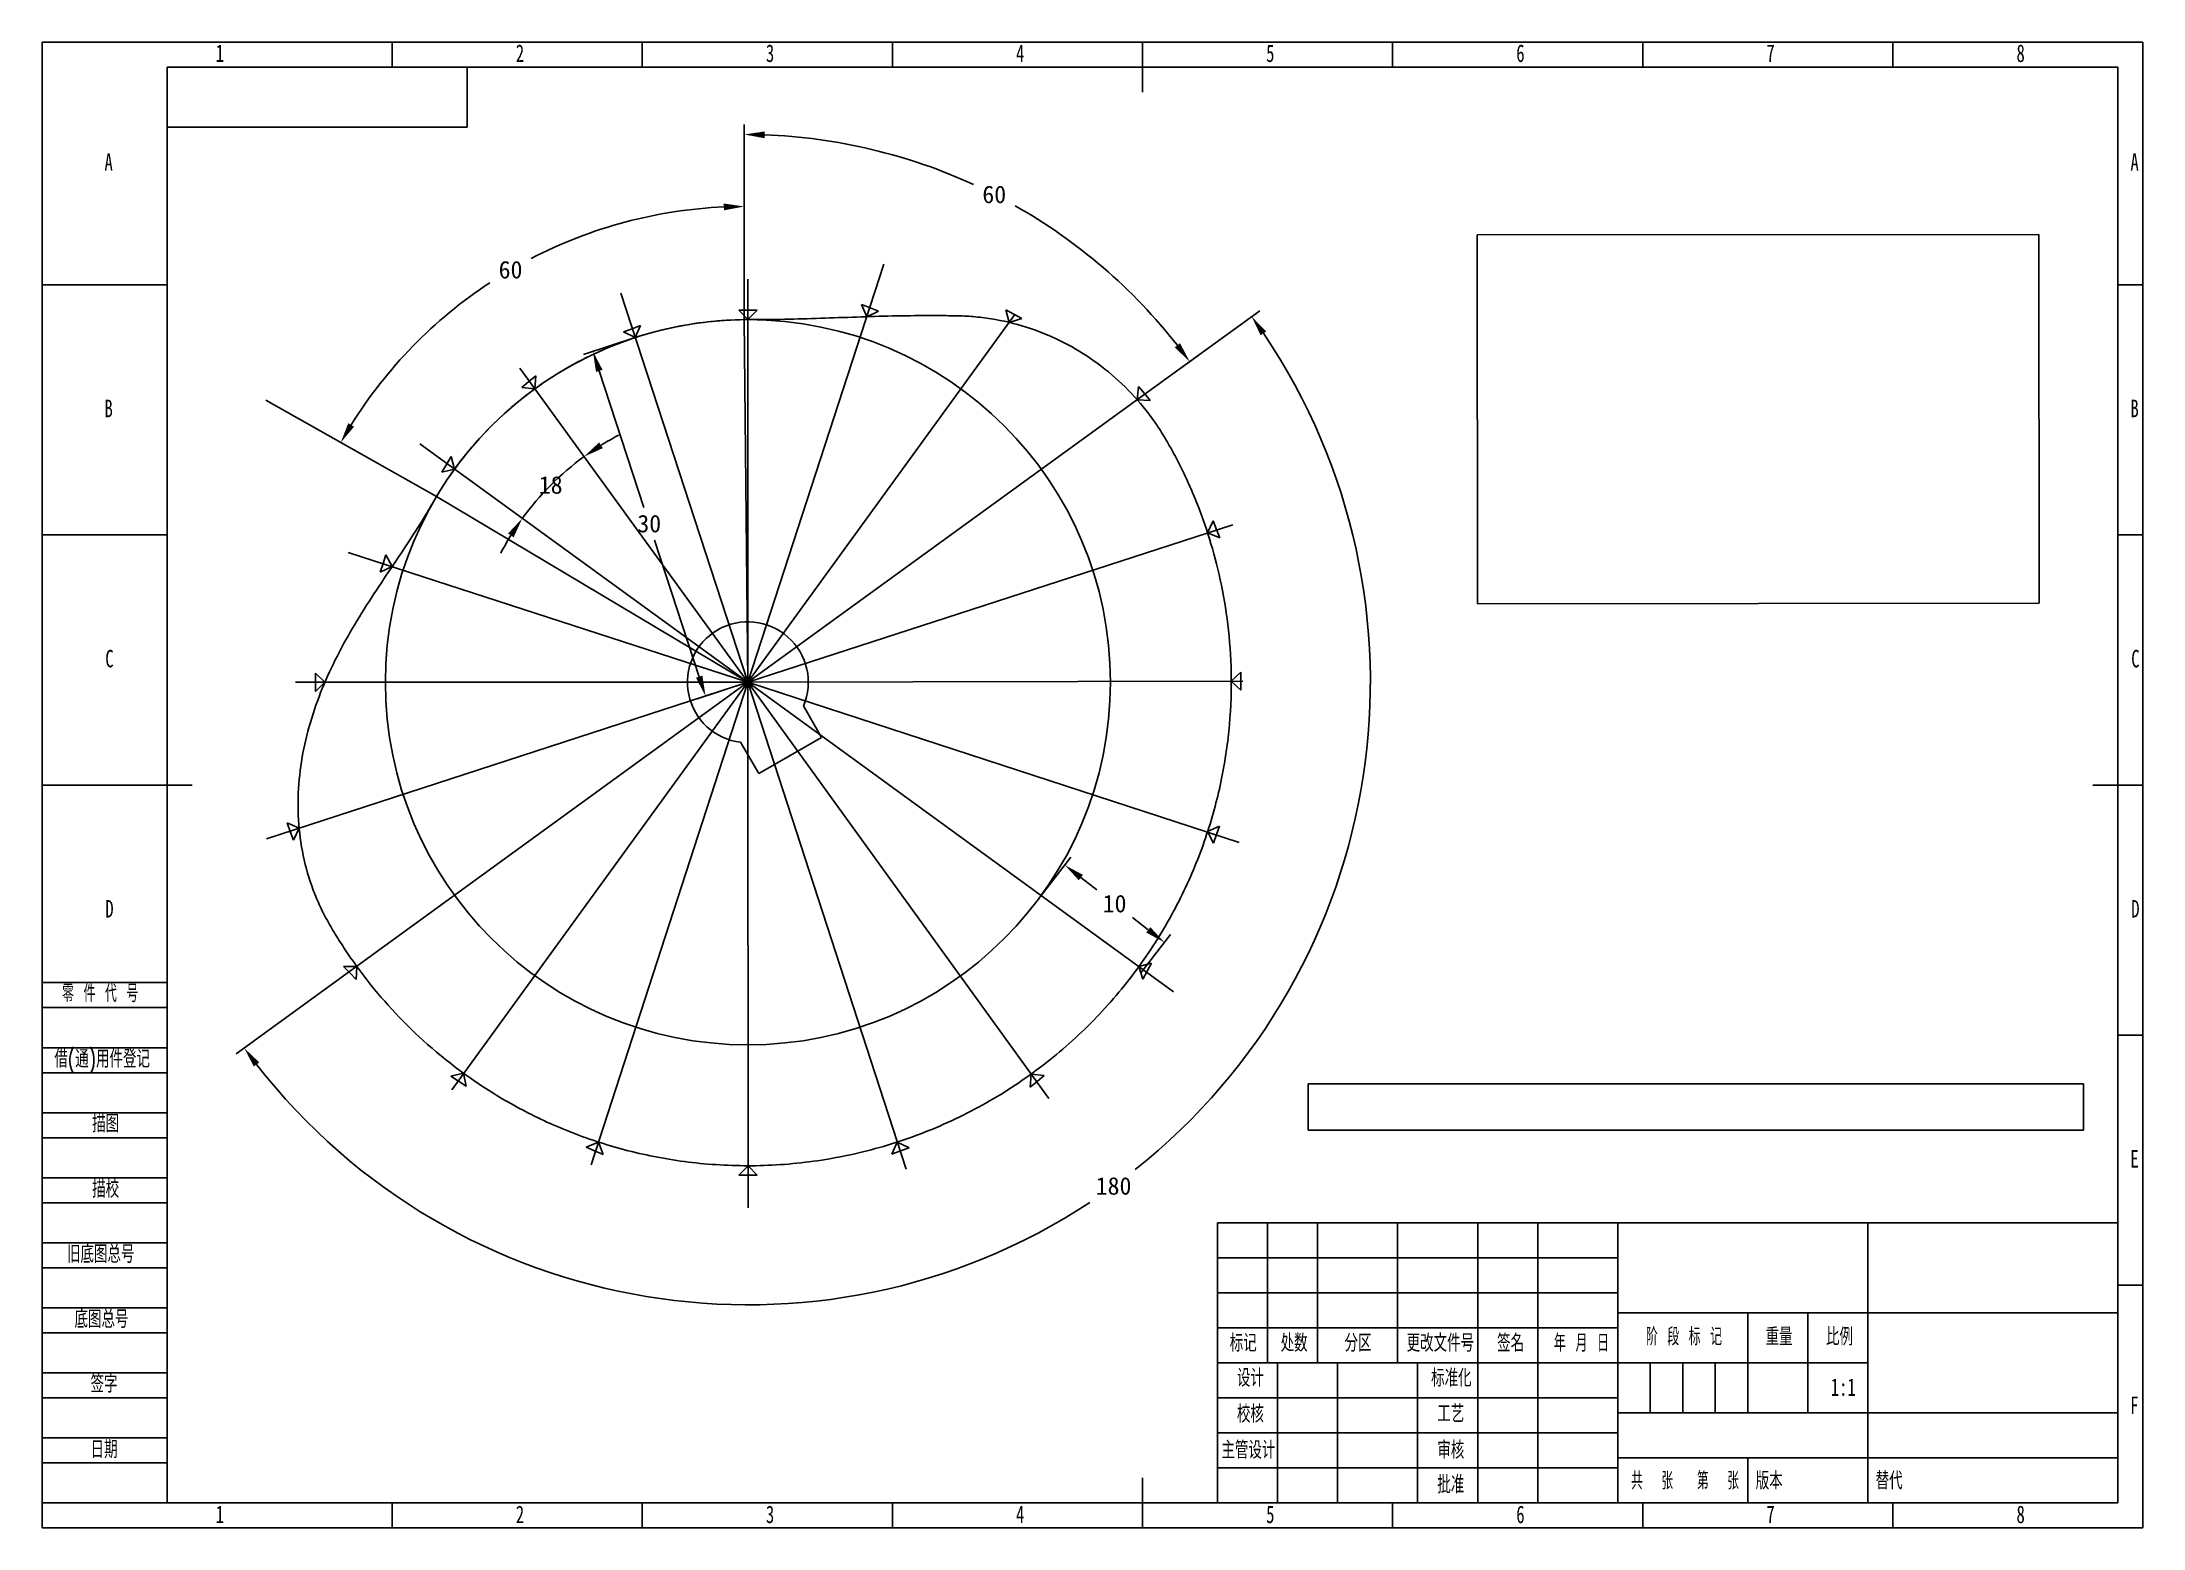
# Model space of a CAD drawing. Header units: millimetres. Extents: x 0 to 420, y 0 to 297.
import ezdxf

# ---------------------------------------------------------------- set-up
doc = ezdxf.new("R2010")
doc.units = ezdxf.units.MM
doc.header["$PDMODE"] = 35
doc.header["$PDSIZE"] = -1
for name, color, linetype in [('10', 7, 'Continuous'), ('5', 7, 'Continuous'), ('9', 7, 'Continuous'), ('SLD-0', 7, 'Continuous')]:
    doc.layers.add(name, color=color, linetype=linetype)
doc.styles.add('SLDTEXTSTYLE0', font='TXT', dxfattribs={"width": 0.7, "bigfont": 'bigfont'})
doc.styles.add('SLDTEXTSTYLE1', font='TXT', dxfattribs={"width": 0.62, "bigfont": 'bigfont'})
doc.styles.add('SLDTEXTSTYLE2', font='TXT', dxfattribs={"width": 0.614286, "bigfont": 'bigfont'})
doc.styles.add('SLDTEXTSTYLE3', font='TXT', dxfattribs={"width": 0.6, "bigfont": 'bigfont'})
doc.styles.add('SLDTEXTSTYLE4', font='TXT', dxfattribs={"width": 0.7})
doc.dimstyles.new('ISO-25', dxfattribs={"dimtxt": 2.5, "dimasz": 2.5, "dimexe": 1.25, "dimexo": 0.625, "dimtad": 1, "dimtxsty": 'Standard', "dimcen": 2.5, "dimadec": 0, "dimazin": 0, "dimtfac": 1, "dimtmove": 0, "dimatfit": 3, "dimfxl": 1, "dimarcsym": 0})
picture_1 = doc.add_image_def('image1.png', size_in_pixel=(1818, 108))
picture_2 = doc.add_image_def('image2.jpg', size_in_pixel=(867, 569))

# ---------------------------------------------------------------- blocks, each defined once
blk = doc.blocks.new('*D1')
at = {"color": 0, "lineweight": -2, "transparency": 16777216}
for p, q in [((118.6, 237.93), (108.23, 234.54)), ((111.4, 231.28), (120.32, 203.99)), ((131.38, 170.15), (122.46, 197.44)), ((141.11, 169.04), (130.74, 165.65))]:
    blk.add_line(p, q, dxfattribs=at)
at = {"color": 0, "transparency": 16777216}
for points in [[(112.05, 231.49), (110.75, 231.07), (110.13, 235.16)], [(132.02, 170.36), (130.73, 169.94), (132.64, 166.27)]]:
    blk.add_solid(points, dxfattribs=at)
at = {"layer": 'Defpoints', "color": 0, "transparency": 16777216}
for p in [(118.6, 237.93), (110.13, 235.16), (141.11, 169.04)]:
    blk.add_point(p, dxfattribs=at)
at = {"color": 0, "transparency": 16777216, "insert": (121.39, 200.72), "char_height": 3.5, "attachment_point": 5}
blk.add_mtext('30', dxfattribs=at)
blk = doc.blocks.new('*D2')
at = {"color": 0, "lineweight": -2, "transparency": 16777216}
for p, q in [((199.73, 126.42), (205.68, 134.08)), ((207.67, 130), (210.85, 127.54)), ((221.16, 119.54), (217.98, 122.01)), ((219.66, 110.96), (225.61, 118.62))]:
    blk.add_line(p, q, dxfattribs=at)
at = {"color": 0, "transparency": 16777216}
for points in [[(208.09, 130.54), (207.26, 129.47), (204.45, 132.5)], [(221.57, 120.08), (220.74, 119.01), (224.38, 117.04)]]:
    blk.add_solid(points, dxfattribs=at)
at = {"layer": 'Defpoints', "color": 0, "transparency": 16777216}
for p in [(199.73, 126.42), (224.38, 117.04), (219.66, 110.96)]:
    blk.add_point(p, dxfattribs=at)
at = {"color": 0, "transparency": 16777216, "insert": (214.41, 124.77), "char_height": 3.5, "attachment_point": 5}
blk.add_mtext('10', dxfattribs=at)
blk = doc.blocks.new('*D3')
at = {"color": 0, "lineweight": -2, "transparency": 16777216}
for start, end in [(117.5974, 121.7926), (125.9878, 144.0255), (148.2207, 152.4159)]:
    blk.add_arc((141.11, 169.04), 55.73, start, end, dxfattribs=at)
at = {"color": 0, "transparency": 16777216}
for points in [[(112.12, 215.84), (111.37, 216.97), (108.36, 214.13)], [(93.16, 198.77), (94.29, 198.01), (96, 201.78)]]:
    blk.add_solid(points, dxfattribs=at)
at = {"layer": 'Defpoints', "color": 0, "transparency": 16777216}
for p in [(95.53, 231.8), (75.5, 216.66), (103.81, 210.45), (141.11, 169.04), (141.11, 169.04)]:
    blk.add_point(p, dxfattribs=at)
at = {"color": 0, "transparency": 16777216, "insert": (101.69, 208.44), "char_height": 3.5, "attachment_point": 5}
blk.add_mtext('18', dxfattribs=at)
blk = doc.blocks.new('*D5')
at = {"color": 0, "lineweight": -2, "transparency": 16777216}
for start, end in [(92.5259, 117.3872), (123.3434, 148.1141)]:
    blk.add_arc((140.39, 171.57), 92.56, start, end, dxfattribs=at)
at = {"color": 0, "transparency": 16777216}
for points in [[(136.29, 264.72), (136.32, 263.36), (140.39, 264.13)], [(62.38, 220.12), (61.21, 220.81), (59.72, 216.95)]]:
    blk.add_solid(points, dxfattribs=at)
at = {"layer": 'Defpoints', "color": 0, "transparency": 16777216}
for p in [(140.39, 270.86), (108.41, 258.43), (140.39, 241.51), (44.72, 225.39), (78.87, 206.18)]:
    blk.add_point(p, dxfattribs=at)
at = {"color": 0, "transparency": 16777216, "insert": (93.66, 251.47), "char_height": 3.5, "attachment_point": 5}
blk.add_mtext('60', dxfattribs=at)
blk = doc.blocks.new('*D6')
at = {"color": 0, "lineweight": -2, "transparency": 16777216}
for p, q in [((225.59, 230.34), (243.44, 243.29)), ((55.15, 106.61), (38.81, 94.74))]:
    blk.add_line(p, q, dxfattribs=at)
for start, end in [(308.4711, 34.0881), (217.8698, 303.3274)]:
    blk.add_arc((141.11, 169.04), 124.43, start, end, dxfattribs=at)
at = {"color": 0, "transparency": 16777216}
for points in [[(243.6, 238.39), (244.72, 239.17), (241.82, 242.12)], [(42.33, 92.24), (43.42, 93.06), (40.43, 95.91)]]:
    blk.add_solid(points, dxfattribs=at)
at = {"layer": 'Defpoints', "color": 0, "transparency": 16777216}
for p in [(225.59, 230.34), (141.11, 169.04), (141.11, 169.04), (55.15, 106.61), (154.08, 45.28)]:
    blk.add_point(p, dxfattribs=at)
at = {"color": 0, "transparency": 16777216, "insert": (214.21, 68.34), "char_height": 3.5, "attachment_point": 5}
blk.add_mtext('180', dxfattribs=at)
blk = doc.blocks.new('*D7')
at = {"color": 0, "lineweight": -2, "transparency": 16777216}
for p, q in [((140.39, 270.86), (140.39, 280.52)), ((225.59, 230.34), (231.04, 234.3))]:
    blk.add_line(p, q, dxfattribs=at)
for start, end in [(65.384, 87.8749), (38.0919, 60.5303)]:
    blk.add_arc((140.39, 168.51), 110.01, start, end, dxfattribs=at)
at = {"color": 0, "transparency": 16777216}
for points in [[(144.45, 277.77), (144.48, 279.13), (140.39, 278.52)], [(227.51, 236.79), (226.43, 235.97), (229.43, 233.12)]]:
    blk.add_solid(points, dxfattribs=at)
at = {"layer": 'Defpoints', "color": 0, "transparency": 16777216}
for p in [(140.39, 270.86), (205.08, 257.49), (140.39, 241.51), (225.59, 230.34), (141.11, 169.04)]:
    blk.add_point(p, dxfattribs=at)
at = {"color": 0, "transparency": 16777216, "insert": (190.36, 266.52), "char_height": 3.5, "attachment_point": 5}
blk.add_mtext('60', dxfattribs=at)

msp = doc.modelspace()

# ---------------------------------------------------------------- linework, layer by layer
for p, q in [((140.388, 241.508), (140.388, 270.857)), ((141.108, 169.036), (168.284, 252.615)), ((141.108, 169.036), (141.108, 249.574)), ((141.108, 169.036), (115.691, 246.821)), ((164.864, 242.1), (163.81, 244.507)), ((163.81, 244.507), (165.523, 243.871)), ((167.235, 243.234), (165.523, 243.871)), ((116.235, 239.074), (117.951, 239.7)), ((119.667, 240.325), (117.951, 239.7)), ((118.598, 237.925), (119.667, 240.325)), ((141.108, 241.512), (139.281, 243.401)), ((139.281, 243.401), (141.108, 243.401)), ((141.108, 169.036), (140.388, 241.508)), ((141.108, 241.512), (142.934, 243.401)), ((142.934, 243.401), (141.108, 243.401)), ((141.108, 169.036), (194.499, 242.511)), ((164.864, 242.1), (167.235, 243.234)), ((193.37, 240.959), (192.688, 243.496)), ((192.688, 243.496), (194.286, 242.611)), ((193.37, 240.959), (195.884, 241.726)), ((195.884, 241.726), (194.286, 242.611)), ((118.598, 237.925), (116.235, 239.074)), ((141.108, 169.036), (95.525, 231.803)), ((95.91, 227.98), (97.322, 229.139)), ((98.52, 227.679), (95.91, 227.98)), ((98.733, 230.298), (97.322, 229.139)), ((98.52, 227.679), (98.733, 230.298)), ((141.108, 169.036), (225.592, 230.342)), ((218.932, 225.51), (219.169, 228.127)), ((219.169, 228.127), (220.362, 226.744)), ((78.873, 206.178), (44.719, 225.391)), ((218.932, 225.51), (221.556, 225.361)), ((221.556, 225.361), (220.362, 226.744)), ((141.108, 169.036), (75.499, 216.659)), ((79.894, 211.025), (80.844, 212.585)), ((82.457, 211.603), (79.894, 211.025)), ((81.794, 214.145), (80.844, 212.585)), ((82.457, 211.603), (81.794, 214.145)), ((141.108, 169.036), (78.873, 206.178)), ((141.108, 169.036), (238.029, 200.517)), ((233.015, 198.888), (234.113, 201.276)), ((233.015, 198.888), (235.438, 197.872)), ((234.113, 201.276), (234.775, 199.574)), ((235.438, 197.872), (234.775, 199.574)), ((141.108, 169.036), (61.178, 194.986)), ((68.763, 194.489), (68.188, 192.755)), ((69.981, 192.161), (68.763, 194.489)), ((67.613, 191.022), (68.188, 192.755)), ((69.981, 192.161), (67.613, 191.022)), ((141.108, 169.036), (44.903, 137.758)), ((68.632, 169.036), (50.681, 169.036)), ((56.553, 169.036), (54.664, 170.862)), ((54.664, 170.862), (54.664, 169.035)), ((56.553, 169.036), (54.664, 167.209)), ((54.664, 167.209), (54.664, 169.035)), ((141.108, 169.036), (55.152, 106.606)), ((141.108, 169.036), (68.632, 169.036)), ((141.108, 169.036), (81.894, 87.586)), ((141.108, 169.036), (109.755, 72.61)), ((141.108, 169.036), (240.043, 169.262)), ((141.108, 169.036), (239.34, 136.98)), ((141.108, 169.036), (226.21, 107.175)), ((141.108, 169.036), (201.271, 85.839)), ((141.108, 169.036), (172.74, 71.713)), ((141.108, 169.036), (141.161, 63.98)), ((237.742, 169.257), (239.631, 171.083)), ((237.742, 169.257), (239.631, 167.43)), ((239.631, 171.083), (239.631, 169.257)), ((239.631, 167.43), (239.631, 169.257)), ((51.399, 139.87), (48.988, 140.914)), ((48.988, 140.914), (49.631, 139.205)), ((50.274, 137.495), (49.631, 139.205)), ((51.399, 139.87), (50.274, 137.495)), ((232.999, 139.213), (235.393, 140.295)), ((232.999, 139.213), (234.161, 136.856)), ((235.393, 140.295), (234.777, 138.576)), ((234.161, 136.856), (234.777, 138.576)), ((62.921, 112.245), (60.293, 112.245)), ((60.293, 112.245), (61.563, 110.932)), ((62.832, 109.619), (61.563, 110.932)), ((62.921, 112.245), (62.832, 109.619)), ((219.273, 112.217), (221.807, 112.911)), ((219.273, 112.217), (220.052, 109.708)), ((220.052, 109.708), (220.93, 111.309)), ((221.807, 112.911), (220.93, 111.309)), ((84.279, 90.883), (81.722, 90.276)), ((81.722, 90.276), (83.261, 89.292)), ((84.8, 88.308), (83.261, 89.292)), ((84.279, 90.883), (84.8, 88.308)), ((197.733, 90.73), (197.517, 88.112)), ((197.517, 88.112), (198.93, 89.269)), ((197.733, 90.73), (200.343, 90.426)), ((200.343, 90.426), (198.93, 89.269)), ((111.226, 77.138), (108.8, 76.129)), ((108.8, 76.129), (110.477, 75.405)), ((111.226, 77.138), (112.153, 74.68)), ((170.978, 77.135), (169.889, 74.744)), ((170.978, 77.135), (173.331, 75.965)), ((173.331, 75.965), (171.61, 75.354)), ((112.153, 74.68), (110.477, 75.405)), ((141.156, 72.401), (139.331, 70.511)), ((141.156, 72.401), (142.984, 70.513)), ((169.889, 74.744), (171.61, 75.354)), ((139.331, 70.511), (141.157, 70.512)), ((142.984, 70.513), (141.157, 70.512))]:
    msp.add_line(p, q)
at = {"color": 7, "linetype": 'Continuous', "lineweight": 25}
for p, q in [((152.216, 164.291), (155.84, 158.014)), ((143.287, 150.767), (139.663, 157.043)), ((155.84, 158.014), (143.287, 150.767))]:
    msp.add_line(p, q, dxfattribs=at)
msp.add_circle((141.108, 169.036), 72.476)
msp.add_arc((141.108, 169.036), 12.079, 336.8699, 263.1301, dxfattribs=at)
msp.add_open_spline([(140.388, 241.508), (135.598, 241.46), (130.689, 240.932), (120.933, 238.826), (116.087, 237.246), (106.793, 233.076), (102.346, 230.486), (94.145, 224.471), (90.393, 221.049), (85.427, 215.496), (83.881, 213.575), (81.736, 210.619), (81.05, 209.621), (79.735, 207.605), (79.109, 206.587), (78.201, 205.037), (77.903, 204.518), (77.295, 203.487), (76.987, 202.973), (76.055, 201.438), (75.421, 200.422), (73.492, 197.392), (72.167, 195.397), (68.166, 189.43), (65.47, 185.468), (60.508, 177.274), (58.241, 173.04), (54.517, 164.214), (53.06, 159.623), (51.282, 150.21), (50.965, 145.389), (51.707, 135.838), (52.77, 131.112), (54.984, 125.549), (55.471, 124.454), (56.264, 122.843), (56.539, 122.311), (57.109, 121.258), (57.407, 120.738), (58.314, 119.188), (58.942, 118.159), (60.267, 116.079), (60.961, 115.033), (64.6, 109.783), (68.052, 105.51), (76.285, 97.128), (81.071, 93.018), (89.374, 87.347), (92.328, 85.541), (98.61, 82.175), (101.939, 80.615), (108.95, 77.831), (112.634, 76.606), (120.315, 74.582), (124.312, 73.782), (132.55, 72.692), (136.791, 72.402), (145.42, 72.401), (149.807, 72.691), (158.61, 73.896), (163.025, 74.811), (171.748, 77.276), (176.056, 78.826), (184.43, 82.535), (188.496, 84.694), (196.261, 89.555), (199.961, 92.256), (206.894, 98.107), (210.127, 101.255), (216.062, 107.881), (218.763, 111.359), (223.601, 118.521), (225.738, 122.204), (229.452, 129.656), (231.03, 133.425), (233.654, 140.942), (234.702, 144.69), (236.318, 152.08), (236.887, 155.721), (237.97, 166.388), (237.86, 173.147), (236.506, 185.681), (235.265, 191.461), (232.9, 199.366), (232.027, 201.875), (230.625, 205.456), (230.143, 206.62), (229.151, 208.887), (228.644, 209.988), (227.602, 212.145), (227.061, 213.214), (225.939, 215.335), (225.359, 216.39), (224.144, 218.467), (223.508, 219.487), (222.161, 221.472), (221.453, 222.438), (217.745, 227.139), (214.24, 230.475), (206.425, 236.015), (202.115, 238.219), (195.307, 240.514), (192.981, 241.111), (189.444, 241.743), (188.258, 241.909), (185.875, 242.152), (184.679, 242.225), (182.285, 242.295), (181.088, 242.309), (178.693, 242.332), (177.496, 242.334), (173.904, 242.32), (171.509, 242.28), (164.327, 242.104), (159.541, 241.911), (152.36, 241.682), (149.966, 241.616), (146.374, 241.55), (145.177, 241.534), (143.381, 241.519), (142.782, 241.515), (141.585, 241.511), (140.986, 241.514), (140.388, 241.508)], degree=3, knots=[0, 0, 0, 0, 0.03125, 0.03125, 0.0625, 0.0625, 0.09375, 0.09375, 0.125, 0.125, 0.140625, 0.140625, 0.1484375, 0.1484375, 0.15625, 0.15625, 0.1601562, 0.1601562, 0.1640625, 0.1640625, 0.171875, 0.171875, 0.1875, 0.1875, 0.21875, 0.21875, 0.25, 0.25, 0.28125, 0.28125, 0.3125, 0.3125, 0.34375, 0.34375, 0.3515625, 0.3515625, 0.3554687, 0.3554687, 0.359375, 0.359375, 0.3671875, 0.3671875, 0.375, 0.375, 0.40625, 0.40625, 0.4375, 0.4375, 0.453125, 0.453125, 0.46875, 0.46875, 0.484375, 0.484375, 0.5, 0.5, 0.515625, 0.515625, 0.53125, 0.53125, 0.546875, 0.546875, 0.5625, 0.5625, 0.578125, 0.578125, 0.59375, 0.59375, 0.609375, 0.609375, 0.625, 0.625, 0.640625, 0.640625, 0.65625, 0.65625, 0.671875, 0.671875, 0.6875, 0.6875, 0.71875, 0.71875, 0.75, 0.75, 0.765625, 0.765625, 0.7734375, 0.7734375, 0.78125, 0.78125, 0.7890625, 0.7890625, 0.796875, 0.796875, 0.8046875, 0.8046875, 0.8125, 0.8125, 0.84375, 0.84375, 0.875, 0.875, 0.890625, 0.890625, 0.8984375, 0.8984375, 0.90625, 0.90625, 0.9140625, 0.9140625, 0.921875, 0.921875, 0.9375, 0.9375, 0.96875, 0.96875, 0.984375, 0.984375, 0.9921875, 0.9921875, 0.9960938, 0.9960938, 1, 1, 1, 1], dxfattribs=at)
at = {"layer": '10', "color": 7}
for p, q in [((0, 109), (25, 109)), ((0, 104), (25, 104)), ((0, 96), (25, 96)), ((0, 91), (25, 91)), ((0, 83), (25, 83)), ((0, 78), (25, 78)), ((0, 70), (25, 70)), ((0, 65), (25, 65)), ((0, 57), (25, 57)), ((0, 52), (25, 52)), ((235, 54), (315, 54)), ((235, 47), (315, 47)), ((0, 44), (25, 44)), ((0, 39), (25, 39)), ((0, 31), (25, 31)), ((0, 26), (25, 26)), ((0, 18), (25, 18)), ((0, 13), (25, 13))]:
    msp.add_line(p, q, dxfattribs=at)
at = {"layer": '10', "color": 7, "lineweight": 25}
for p, q in [((245, 61), (245, 33)), ((255, 61), (255, 33)), ((271, 61), (271, 33)), ((287, 61), (287, 5)), ((299, 61), (299, 5)), ((315, 61), (315, 5)), ((365, 61), (365, 33)), ((315, 43), (415, 43)), ((340.986, 43), (340.986, 23)), ((353, 43), (353, 23)), ((235, 40), (315, 40)), ((235, 33), (365, 33)), ((247, 33), (247, 5)), ((259, 33), (259, 5)), ((275, 33), (275, 5)), ((365, 33), (365, 5)), ((235, 26), (315, 26)), ((315, 23), (415, 23)), ((235, 19), (315, 19)), ((315, 14), (415, 14)), ((235, 12), (315, 12))]:
    msp.add_line(p, q, dxfattribs=at)
at = {"layer": '5'}
for p, q in [((70, 297), (70, 292)), ((120, 297), (120, 292)), ((170, 297), (170, 292)), ((270, 297), (270, 292)), ((320, 297), (320, 292)), ((370, 297), (370, 292)), ((0, 248.5), (25, 248.5)), ((420, 248.5), (415, 248.5)), ((0, 198.5), (25, 198.5)), ((420, 198.5), (415, 198.5)), ((420, 98.5), (415, 98.5)), ((420, 48.5), (415, 48.5)), ((70, 0), (70, 5)), ((120, 0), (120, 5)), ((170, 0), (170, 5)), ((270, 0), (270, 5)), ((320, 0), (320, 5)), ((370, 0), (370, 5))]:
    msp.add_line(p, q, dxfattribs=at)
at = {"layer": '5', "lineweight": 25}
for p, q in [((220, 297), (220, 287)), ((0, 148.5), (30, 148.5)), ((420, 148.5), (410, 148.5)), ((220, 0), (220, 10))]:
    msp.add_line(p, q, dxfattribs=at)
at = {"layer": '5', "color": 7, "lineweight": 25}
for p, q in [((415, 292), (25, 292)), ((25, 292), (25, 5)), ((85, 280), (85, 292)), ((415, 5), (415, 292)), ((25, 280), (85, 280)), ((235, 61), (415, 61)), ((235, 61), (235, 5)), ((0, 5), (415, 5))]:
    msp.add_line(p, q, dxfattribs=at)
at = {"layer": '9', "color": 7}
for p, q in [((420, 297), (0, 297)), ((0, 297), (0, 0)), ((420, 148.5), (420, 297)), ((420, 0), (420, 148.5)), ((0, 0), (420, 0))]:
    msp.add_line(p, q, dxfattribs=at)
at = {"layer": 'SLD-0'}
for p, q in [((321.5, 33), (321.5, 23)), ((328, 33), (328, 23)), ((334.5, 33), (334.5, 23))]:
    msp.add_line(p, q, dxfattribs=at)
at = {"layer": 'SLD-0', "lineweight": 25}
msp.add_line((340.986, 14), (340.986, 5), dxfattribs=at)

# ---------------------------------------------------------------- texts
at = {"layer": '10', "char_height": 3.5, "attachment_point": 2, "style": 'SLDTEXTSTYLE4'}
for s, insert in [('1', (35.544, 296.514)), ('2', (95.544, 296.514)), ('3', (145.544, 296.514)), ('4', (195.544, 296.514)), ('5', (245.544, 296.514)), ('6', (295.547, 296.514)), ('7', (345.547, 296.514)), ('8', (395.547, 296.514)), ('A', (13.32, 274.764)), ('A', (418.32, 274.764)), ('B', (13.32, 225.514)), ('B', (418.32, 225.514)), ('C', (13.482, 175.514)), ('C', (418.482, 175.514)), ('D', (13.484, 125.514)), ('D', (418.484, 125.514)), ('E', (418.318, 75.514)), ('1:1', (360.084, 29.905)), ('F', (418.279, 26.264)), ('1', (35.544, 4.474)), ('2', (95.544, 4.474)), ('3', (145.544, 4.474)), ('4', (195.544, 4.474)), ('5', (245.544, 4.474)), ('6', (295.547, 4.474)), ('7', (345.547, 4.474)), ('8', (395.547, 4.474))]:
    msp.add_mtext(s, dxfattribs=dict(at, insert=insert))
at = {"layer": '10', "color": 7, "char_height": 3.5}
for s, insert, attachment_point, style in [('零 件 代 号', (4.023, 108.595), 1, 'SLDTEXTSTYLE2'), ('借(通)用件登记', (2.474, 95.499), 1, 'SLDTEXTSTYLE0'), ('描图', (12.719, 82.553), 2, 'SLDTEXTSTYLE0'), ('描校', (12.719, 69.517), 2, 'SLDTEXTSTYLE0'), ('旧底图总号', (5, 56.488), 1, 'SLDTEXTSTYLE0'), ('底图总号', (6.5, 43.486), 1, 'SLDTEXTSTYLE0'), ('标记', (240.135, 38.717), 2, 'SLDTEXTSTYLE0'), ('处数', (250.298, 38.717), 2, 'SLDTEXTSTYLE0'), ('分区', (263.075, 38.717), 2, 'SLDTEXTSTYLE0'), ('更改文件号', (279.539, 38.717), 2, 'SLDTEXTSTYLE0'), ('签名', (293.579, 38.717), 2, 'SLDTEXTSTYLE0'), ('年 月 日', (307.742, 38.717), 2, 'SLDTEXTSTYLE1'), ('阶 段 标 记', (328.24, 39.994), 2, 'SLDTEXTSTYLE2'), ('重量', (347.243, 39.994), 2, 'SLDTEXTSTYLE0'), ('比例', (359.326, 39.994), 2, 'SLDTEXTSTYLE0'), ('签字', (12.401, 30.537), 2, 'SLDTEXTSTYLE0'), ('设计', (241.567, 31.734), 2, 'SLDTEXTSTYLE0'), ('标准化', (281.739, 31.734), 2, 'SLDTEXTSTYLE0'), ('校核', (241.567, 24.556), 2, 'SLDTEXTSTYLE0'), ('工艺', (281.629, 24.599), 2, 'SLDTEXTSTYLE0'), ('日期', (12.401, 17.437), 2, 'SLDTEXTSTYLE0'), ('主管设计', (241.167, 17.33), 2, 'SLDTEXTSTYLE0'), ('审核', (281.629, 17.33), 2, 'SLDTEXTSTYLE0'), ('批准', (281.629, 10.441), 2, 'SLDTEXTSTYLE0'), ('共  张', (321.871, 11.201), 2, 'SLDTEXTSTYLE3'), ('第  张', (335.04, 11.201), 2, 'SLDTEXTSTYLE3'), ('版本', (345.279, 11.201), 2, 'SLDTEXTSTYLE0')]:
    msp.add_mtext(s, dxfattribs=dict(at, insert=insert, attachment_point=attachment_point, style=style))
at = {"layer": 'SLD-0', "insert": (366.561, 11.201), "char_height": 3.5, "attachment_point": 1, "style": 'SLDTEXTSTYLE0'}
msp.add_mtext('替代', dxfattribs=at)

# ---------------------------------------------------------------- dimensions: what is measured, and where the dimension line sits
for base, line1, line2, text, picture, middle in [((205.085, 257.489), ((141.108, 169.036), (225.592, 230.342)), ((140.388, 241.508), (140.388, 270.857)), '60', '*D7', (190.36, 266.519)), ((108.408, 258.428), ((140.388, 241.508), (140.388, 270.857)), ((78.873, 206.178), (44.719, 225.391)), '60', '*D5', (93.663, 251.469)), ((154.078, 45.279), ((141.108, 169.036), (55.152, 106.606)), ((141.108, 169.036), (225.592, 230.342)), '180', '*D6', (214.212, 68.339)), ((103.814, 210.455), ((141.108, 169.036), (75.499, 216.659)), ((141.108, 169.036), (95.525, 231.803)), '18', '*D3', (101.693, 208.442))]:
    dim = msp.add_angular_dim_2l(base=base, line1=line1, line2=line2, text=text, dimstyle='ISO-25', override={"dimtxt": 3.5, "dimasz": 4.08, "dimexe": 2, "dimexo": 0, "dimgap": 1.524, "dimtih": 1, "dimtoh": 1, "dimzin": 0, "dimadec": 2, "dimtzin": 0})
    dim.commit()
    dim.dimension.update_dxf_attribs({"geometry": picture, "text_midpoint": middle})
for p1, p2, distance, text, picture, middle in [((141.108, 169.036), (118.595, 237.926), 8.904, '30', '*D1', (121.388, 200.715)), ((199.732, 126.422), (219.662, 110.962), 7.697, '10', '*D2', (214.415, 124.774))]:
    dim = msp.add_aligned_dim(p1=p1, p2=p2, distance=distance, text=text, dimstyle='ISO-25', override={"dimtxt": 3.5, "dimasz": 4.08, "dimexe": 2, "dimexo": 0, "dimgap": 1.524, "dimtih": 1, "dimtoh": 1, "dimzin": 0, "dimadec": 2, "dimtzin": 0})
    dim.commit()
    dim.dimension.update_dxf_attribs({"geometry": picture, "text_midpoint": middle})

# ---------------------------------------------------------------- pictures from other files: only their frames are drawn
image = msp.add_image(picture_2, insert=(286.942, 184.739), size_in_units=(112.32, 73.714), rotation=0.0536)
image.dxf.flags = 7
image = msp.add_image(picture_1, insert=(253.11, 79.541), size_in_units=(155.031, 9.21))
image.dxf.flags = 7

doc.saveas('drawing.dxf')
